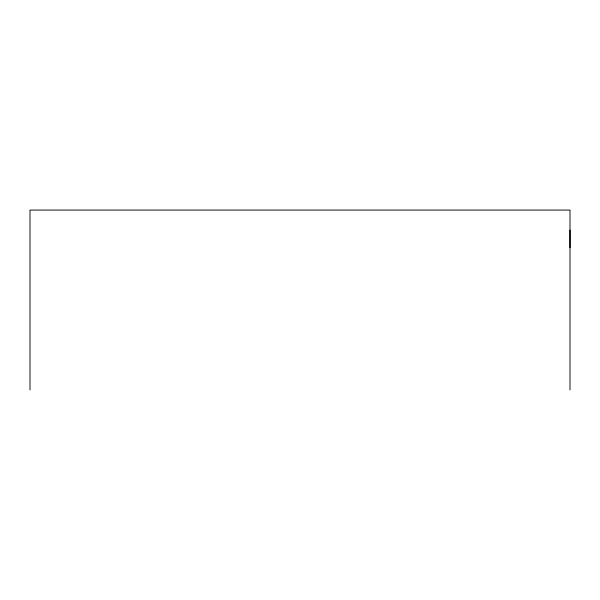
<?xml version="1.0" encoding="UTF-8"?>
<svg xmlns="http://www.w3.org/2000/svg" width="600" height="600" viewBox="0 0 600 600"><rect width="100%" height="100%" fill="white"/><g stroke="black" fill="none" stroke-linecap="round" stroke-linejoin="round"><path stroke-width="0.9" d="M570 247.688L570 230.108M570 389.925L570 210.075L30 210.075L30 389.925"/></g></svg>
